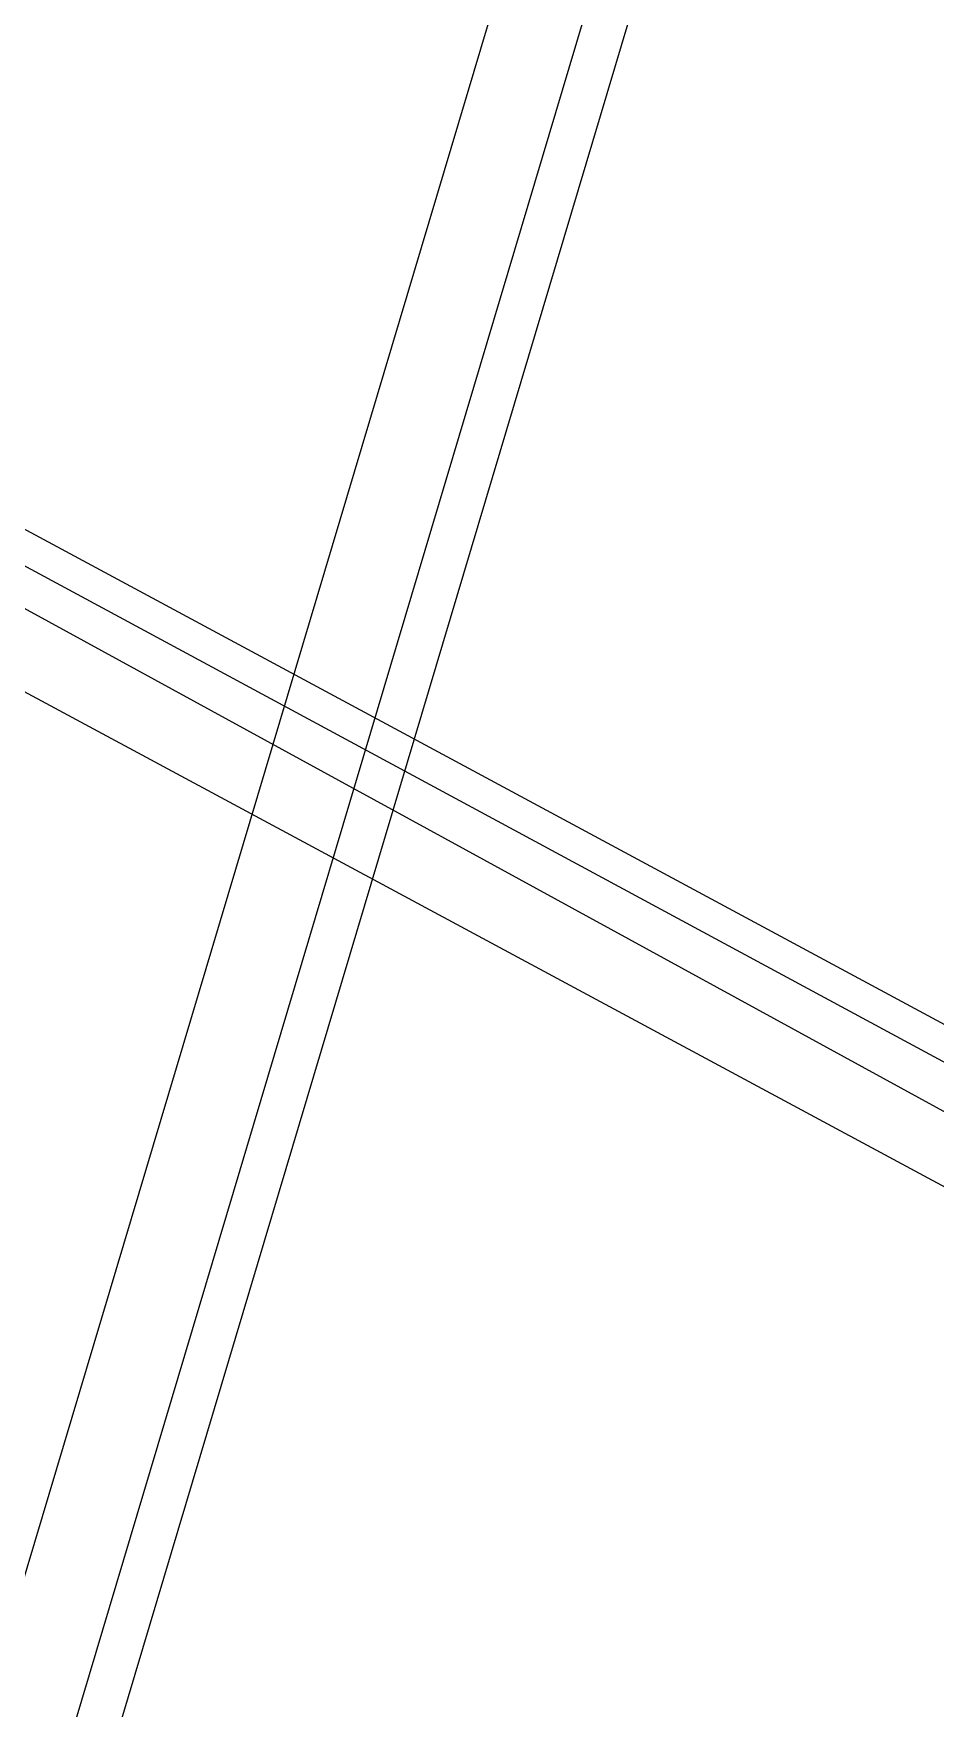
# Model space of a CAD drawing. Header units: feet. Extents: x -84 to 198, y -22 to 181.
# Drawn here: x 123.74 to 126.45, y 35.26 to 40.3 of the extents above; entities that cross this region are included whole.
import ezdxf

# ---------------------------------------------------------------- set-up
doc = ezdxf.new("R2010")
doc.units = ezdxf.units.FT
for name, color, linetype in [('A-AREA-COMUN', 252, 'CONTINUOUS'), ('A-AREA-UNIDAD', 30, 'CONTINUOUS'), ('A-LINEA', 7, 'CONTINUOUS')]:
    doc.layers.add(name, color=color, linetype=linetype)

msp = doc.modelspace()

# ---------------------------------------------------------------- linework, layer by layer
at = {"layer": 'A-AREA-COMUN'}
msp.add_lwpolyline([(107.6, 44.1244), (118.8, 41.4756), (119.168, 41.1556), (122.08, 40.5156), (122.16, 39.6444), (122.688, 39.5556), (122.752, 39.3244), (127.872, 36.5689), (128.56, 36.4089), (129.728, 38.9689), (130.688, 41.92), (131.232, 44.64), (131.52, 47.36), (131.44, 51.0933), (130.96, 54.2044), (131.04, 55.4844), (129.568, 60.4089)], dxfattribs=at)
at = {"layer": 'A-AREA-UNIDAD'}
msp.add_lwpolyline([(108.672, 18.9689), (114.32, 22.2756), (119.52, 25.8489), (123.36, 28.9244), (126.272, 32.16), (128.512, 35.6089), (130.4, 39.84), (131.552, 44.5333), (131.872, 49.4044), (131.488, 53.44), (131.808, 50.08), (131.808, 47.4133), (131.52, 44.64), (130.592, 40.6756), (128.8, 36.3556), (127.76, 36.3556), (122.688, 39.1289), (121.888, 39.1289), (121.84, 39.6444), (119.872, 40.0889), (119.392, 37.8489), (118.368, 37.76), (105.2, 40.8889)], dxfattribs=at)
at = {"layer": 'A-LINEA'}
for p, q in [((121.5473, 27.0062), (130.6986, 57.6547)), ((121.5473, 27.0062), (130.6986, 57.6547)), ((121.5473, 27.0062), (130.6986, 57.6547)), ((121.5473, 27.0062), (130.6986, 57.6547)), ((121.4492, 27.1432), (130.5472, 57.5985)), ((121.4492, 27.1432), (130.5472, 57.5985)), ((121.4492, 27.1432), (130.5472, 57.5985)), ((121.4492, 27.1432), (130.5472, 57.5985)), ((121.4492, 27.1432), (130.5472, 57.5985)), ((121.4492, 27.1432), (130.5472, 57.5985)), ((121.2448, 27.4065), (130.2319, 57.4903)), ((121.2448, 27.4065), (130.2319, 57.4903)), ((121.2448, 27.4065), (130.2319, 57.4903)), ((121.2448, 27.4065), (130.2319, 57.4903)), ((121.2448, 27.4065), (130.2319, 57.4903)), ((121.2448, 27.4065), (130.2319, 57.4903)), ((122.5733, 39.3111), (128.5333, 36.0978)), ((122.5733, 39.3111), (128.5333, 36.0978)), ((122.4133, 39.0178), (128.3867, 35.8044)), ((122.4133, 39.0178), (128.3867, 35.8044))]:
    msp.add_line(p, q, dxfattribs=at)

doc.saveas('drawing.dxf')
